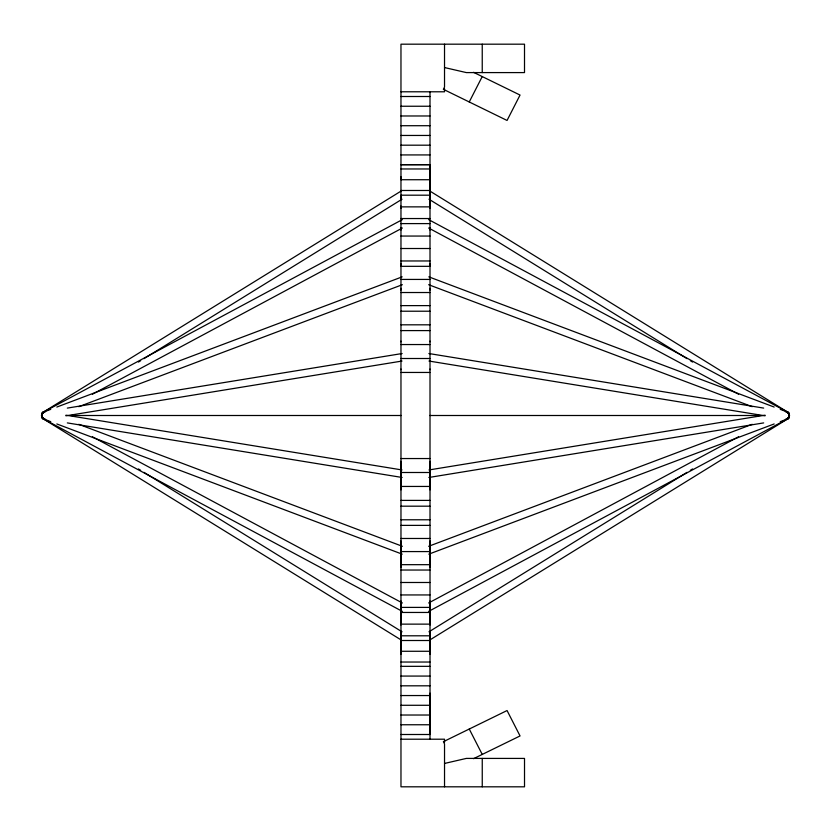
<?xml version="1.0" encoding="UTF-8"?>
<svg xmlns="http://www.w3.org/2000/svg" width="831" height="831" viewBox="0 0 831 831"><rect width="100%" height="100%" fill="white"/><g stroke="black" fill="none" stroke-linecap="round" stroke-linejoin="round"><path stroke-width="1.25" d="M400.978 654.205L400.978 632.007M400.968 624.995L400.968 601.021M400.968 567.666L400.968 540.939M400.978 489.854L400.978 461.247M400.978 369.764L400.978 369.057M400.978 341.853L400.978 341.146M400.968 290.061L400.968 288.253M400.968 265.151L400.968 263.344M400.968 229.99L400.968 227.538M400.968 208.456L400.968 206.005M400.968 198.993L400.968 196.272M400.968 179.517L400.968 176.795M430.011 739.206L430.011 693.158M430.011 654.205L430.011 632.007M430.011 624.995L430.011 601.021M430.011 567.666L430.011 540.939M430.011 489.854L430.011 461.247M430.011 369.764L430.011 369.057M430.011 341.853L430.011 341.146M430.011 290.061L430.011 288.253M430.011 265.151L430.011 263.344M430.011 229.99L430.011 227.538M430.011 208.456L430.011 164.663L400.968 164.663M473.566 72.328L520.04 95.056L507.055 120.453L443.37 89.312L444.523 87.047L444.523 44.178M469.245 101.964L482.229 76.566M42.911 412.373L401.363 190.901M138.445 362.067L140.647 360.696M143.96 358.66L402.048 199.201M428.952 631.809L687.04 472.351M690.353 470.304L692.555 468.944M429.637 640.099L788.089 418.627M43.17 412.228L402.318 219.633M92.397 394.237L402.36 228.016M428.64 602.984L738.603 436.763M428.682 611.367L787.83 418.772M444.533 786.822L444.533 743.953L443.38 741.688L507.066 710.547L520.05 735.944L473.577 758.672M43.492 412.072L50.764 409.34M56.82 407.055L402.194 276.848M78.8 406.681L402.37 284.701M428.63 546.299L752.2 424.319M428.806 554.152L774.18 423.945M780.236 421.67L787.508 418.928M444.533 763.45L466.357 758.412L524.517 758.423L524.517 786.822L400.978 786.812L400.968 44.178L524.506 44.188L524.506 72.588L466.347 72.588L444.523 67.55M67.321 408.094L402.131 353.528M65.94 415.832L402.017 361.049M428.983 469.951L765.06 415.178M428.869 477.472L763.679 422.906M400.968 164.704L430.011 164.663M400.968 91.784L444.523 91.794L444.523 88.792M400.968 96.5L430.001 96.5M400.968 106.243L430.001 106.243M400.968 115.976L430.001 115.976M400.968 125.71L430.011 125.71M400.968 135.453L430.011 135.453M400.968 145.186L430.011 145.186M400.968 154.93L430.011 154.93M400.968 168.963L430.011 168.963M400.968 179.725L430.011 179.725M400.968 190.486L430.011 190.486M400.968 195.192L430.011 195.192M400.968 206.867L430.011 206.867M400.968 218.543L430.011 218.543M400.968 223.601L430.011 223.601M400.968 236.056L430.011 236.056M400.968 248.511L430.011 248.511M400.968 260.965L430.011 260.965M400.968 266.325L430.011 266.325M400.968 279.424L430.011 279.424M400.978 292.522L430.011 292.522M400.978 305.621L430.011 305.621M400.978 311.22L430.011 311.22M400.978 324.817L430.011 324.817M400.978 330.593L430.011 330.593M400.978 344.543L430.011 344.553M400.978 358.504L430.011 358.504M400.978 372.454L430.011 372.454M70.822 415.5L401.248 415.5M429.752 415.5L760.178 415.5M400.978 458.546L430.011 458.546M400.978 472.496L430.011 472.496M400.978 486.447L430.011 486.447M400.978 500.397L430.011 500.397M400.978 506.183L430.011 506.183M400.978 519.78L430.011 519.78M400.978 525.379L430.011 525.379M400.978 538.478L430.011 538.478M400.978 551.576L430.011 551.576M400.978 564.675L430.011 564.675M400.978 570.035L430.011 570.035M400.978 582.489L430.011 582.489M400.978 594.944L430.011 594.944M400.978 607.399L430.011 607.399M400.978 612.457L430.011 612.457M400.978 624.133L430.011 624.133M400.978 635.798L430.011 635.798M400.978 640.504L430.011 640.504M400.978 651.275L430.011 651.275M400.978 662.037L430.011 662.037M400.978 666.337L430.011 666.337M400.978 676.07L430.011 676.07M400.978 685.814L430.011 685.814M400.978 695.547L430.011 695.547M400.978 705.28L430.022 705.28M400.978 715.024L430.022 715.024M400.978 724.757L430.022 724.757M400.978 734.5L430.022 734.5L430.001 91.794M400.978 739.206L444.533 739.206L444.533 742.208M428.869 353.528L763.679 408.094M428.983 361.049L765.06 415.832M65.94 415.178L402.017 469.951M67.321 422.906L402.131 477.472M428.806 276.848L774.18 407.055M780.236 409.34L787.508 412.072M428.63 284.701L752.2 406.681M78.8 424.319L402.37 546.299M43.492 418.928L50.764 421.67M56.82 423.945L402.194 554.152M428.682 219.633L787.83 412.228M428.64 228.016L738.603 394.237M92.397 436.763L402.36 602.984M43.17 418.772L402.318 611.367M429.637 190.901L788.089 412.373M428.952 199.201L687.04 358.66M690.353 360.696L692.555 362.067M138.445 468.944L140.647 470.304M143.96 472.351L402.048 631.809M42.911 418.627L401.363 640.099M469.255 729.036L482.24 754.434M482.24 44.178L482.24 72.588M482.25 758.412L482.25 786.822M786.219 411.812A3.708 3.355 80.7 0 1 789.45 415.5A3.708 3.355 80.7 0 1 786.438 419.188A3.708 3.21 61.8 0 0 789.408 415.76A3.708 3.21 61.8 0 0 786.168 411.937M786.219 419.188A3.708 3.355 -80.7 0 0 789.45 415.5A3.708 3.355 -80.7 0 0 786.438 411.812A3.708 3.21 -61.8 0 1 789.408 415.24A3.708 3.21 -61.8 0 1 786.168 419.063M44.781 411.812A3.708 3.355 -80.7 0 0 41.55 415.5A3.708 3.355 -80.7 0 0 44.562 419.188A3.708 3.21 -61.8 0 1 41.592 415.76A3.708 3.21 -61.8 0 1 44.832 411.937M44.781 419.188A3.708 3.355 80.7 0 1 41.55 415.5A3.708 3.355 80.7 0 1 44.562 411.812A3.708 3.21 61.8 0 0 41.592 415.24A3.708 3.21 61.8 0 0 44.832 419.063M786.303 411.885A3.708 3.293 69.3 0 1 786.593 419.146M786.593 411.854A3.708 3.293 -69.3 0 1 786.303 419.125M44.407 419.146A3.708 3.293 -69.3 0 1 44.697 411.885M44.697 419.125A3.708 3.293 69.3 0 1 44.407 411.854M786.313 412.02A3.708 3.137 58.3 0 1 789.398 415.884A3.708 3.137 58.3 0 1 786.583 419.063M786.583 411.947A3.708 3.137 -58.3 0 1 789.398 415.116A3.708 3.137 -58.3 0 1 786.313 418.98M44.417 419.063A3.708 3.137 -58.3 0 1 41.602 415.884A3.708 3.137 -58.3 0 1 44.687 412.02M44.687 418.98A3.708 3.137 58.3 0 1 41.602 415.116A3.708 3.137 58.3 0 1 44.417 411.947"/></g></svg>
